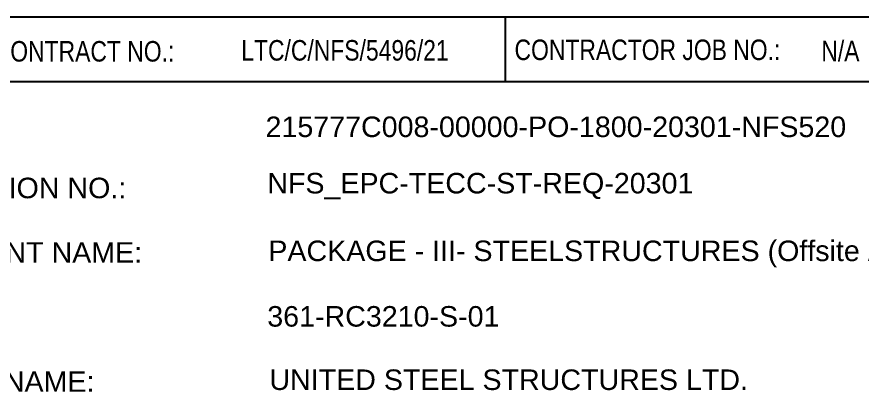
# Model space of a CAD drawing. Header units: millimetres. Extents: x -122 to 473, y -100 to 321.
# Drawn here: x 389.7 to 444.8, y -38.1 to -13.6 of the extents above; entities that cross this region are included whole.
import ezdxf

# ---------------------------------------------------------------- set-up
doc = ezdxf.new("R2010")
doc.units = ezdxf.units.MM
doc.styles.add('Arial', font='ARIAL.TTF', dxfattribs={"height": 0.2})

# ---------------------------------------------------------------- blocks, each defined once
blk = doc.blocks.new('Unknown-234528872-4356')
at = {"color": 7, "linetype": 'Continuous'}
for p, q in [((378.446, -13.622), (457.654, -13.622)), ((421.559, -17.827), (421.559, -13.622)), ((378.446, -17.827), (457.654, -17.827))]:
    blk.add_line(p, q, dxfattribs=at)
at = {"color": 7, "linetype": 'Continuous', "style": 'Arial', "width": 0.8}
for s, height, p in [('COMPANY CONTRACT NO.:', 1.33711, (380.19, -16.531)), ('LTC/C/NFS/5496/21', 1.33711, (404.317, -16.467)), ('CONTRACTOR JOB NO.:', 1.33711, (422.151, -16.434)), ('N/A', 1.3371, (442.176, -16.51))]:
    blk.add_text(s, height=height, dxfattribs=at).set_placement(p)
at = {"color": 6, "linetype": 'Continuous', "style": 'Arial'}
for s, p in [('215777C008-00000-PO-1800-20301-NFS520', (405.9, -21.452)), ('NFS_EPC-TECC-ST-REQ-20301', (406.012, -25.126)), ('PACKAGE - III- STEELSTRUCTURES (Offsite Area)', (406.082, -29.536)), ('361-RC3210-S-01', (406.012, -33.806)), ('UNITED STEEL STRUCTURES LTD.', (406.152, -37.936))]:
    blk.add_text(s, height=1.33711, dxfattribs=at).set_placement(p)
at = {"color": 7, "linetype": 'Continuous', "style": 'Arial'}
for s, p in [('REQUISITION NO.:', (380.31, -25.438)), ('EQUIPMENT NAME:', (380.31, -29.643)), ('VENDOR NAME:', (380.31, -38.054))]:
    blk.add_text(s, height=1.33711, dxfattribs=at).set_placement(p)

msp = doc.modelspace()

# ---------------------------------------------------------------- block references
msp.add_blockref('Unknown-234528872-4356', (0, 0))

doc.saveas('drawing.dxf')
